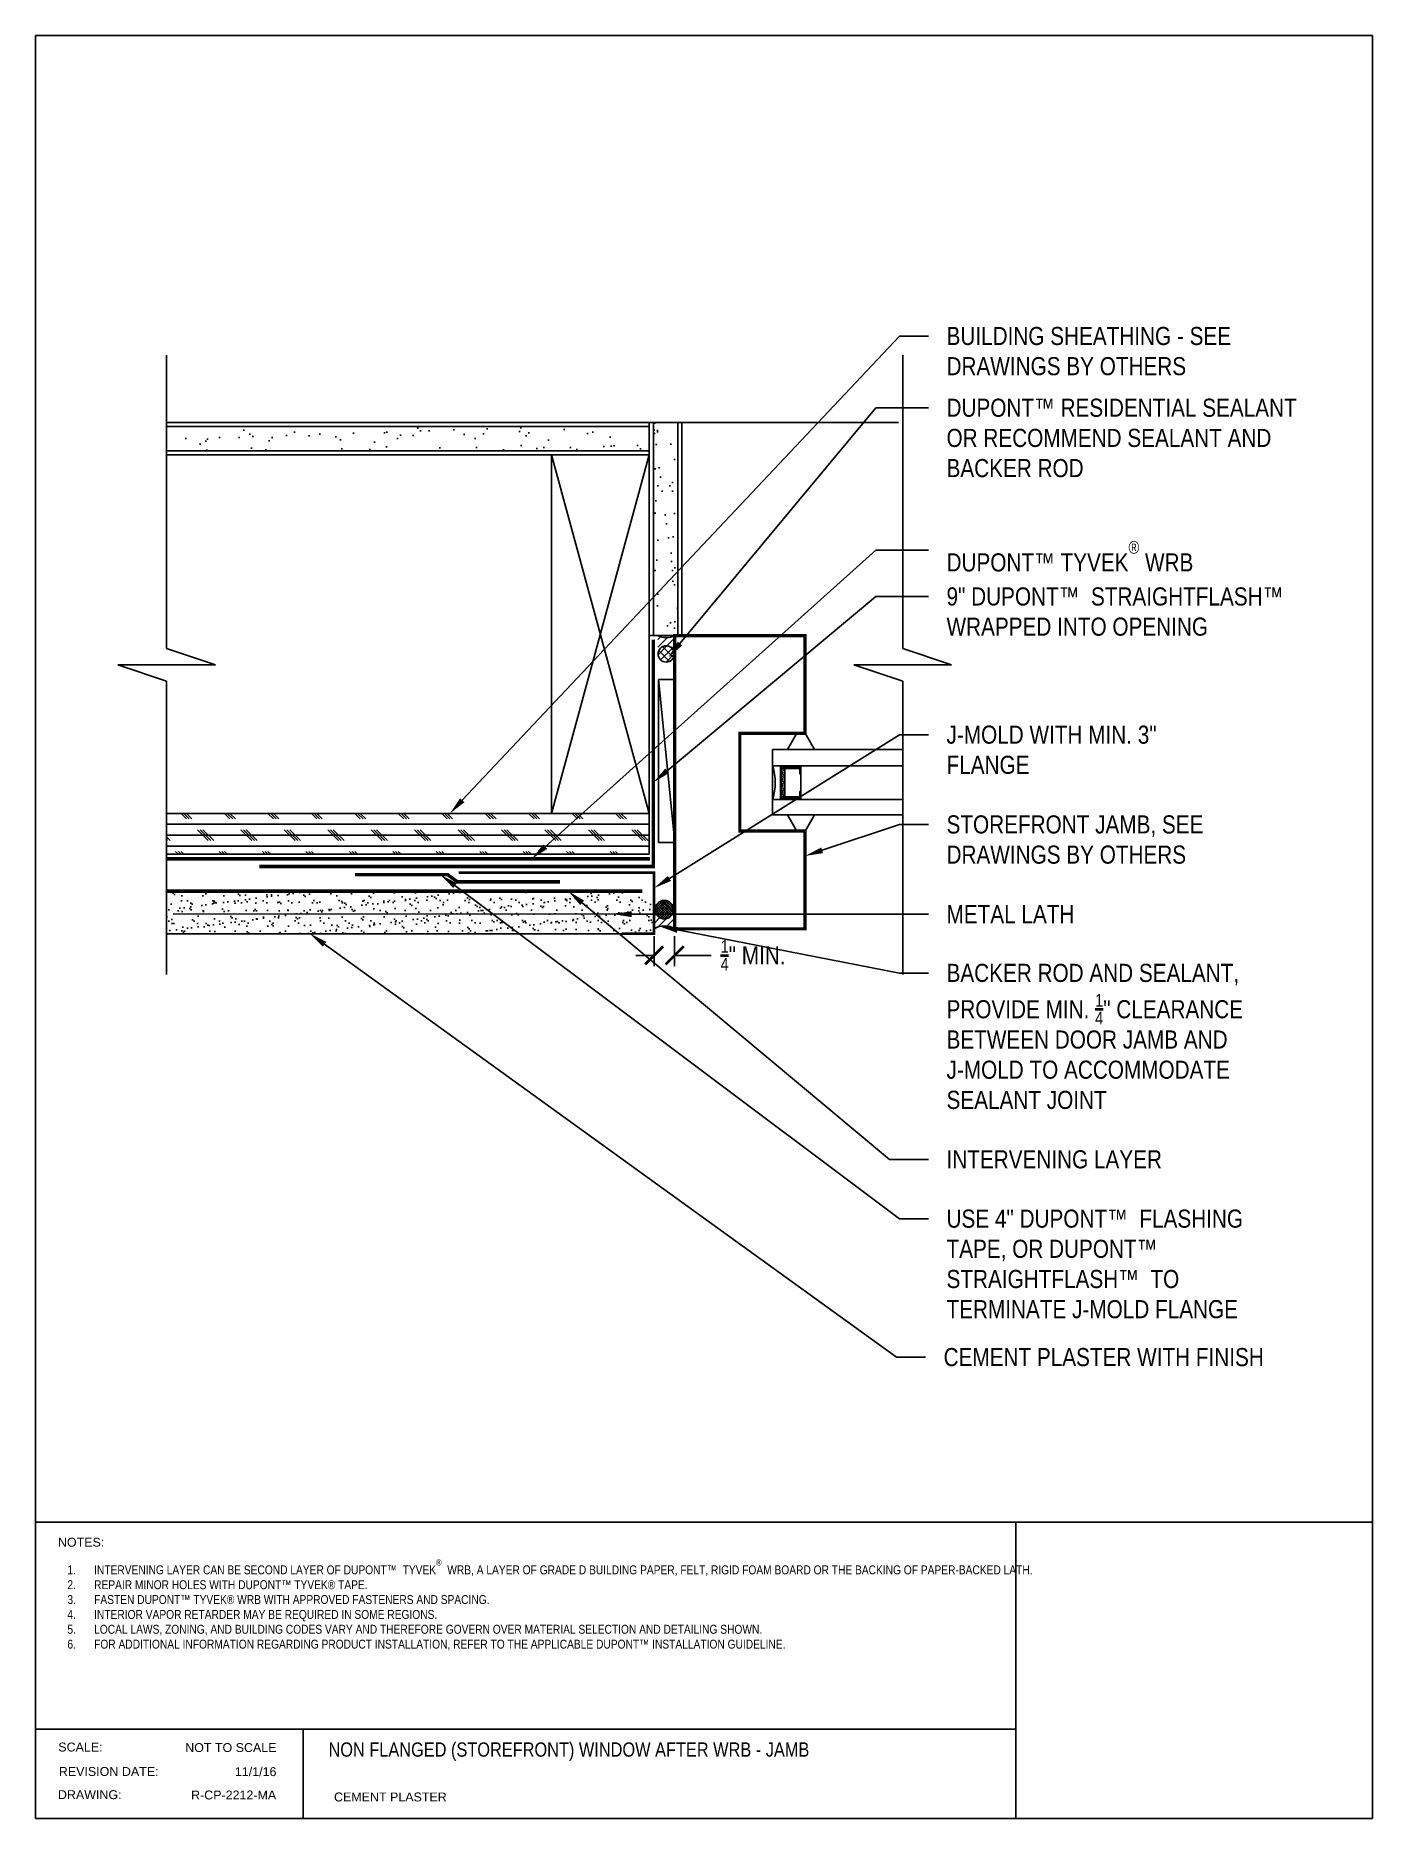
# Paper-space layout 'Title Block' of a CAD drawing. Header units: inches. Extents: x 0.3 to 7.8, y 0.1 to 10.1.
# The model-space entities are those that its viewports show. They can reach past a viewport. Long polylines and large blocks are cut down to what shows.
import ezdxf
from ezdxf import colors
from ezdxf.entities.mleader import LeaderData, LeaderLine
from ezdxf.math import Vec2, Vec3

# ---------------------------------------------------------------- set-up
doc = ezdxf.new("R2010")
doc.units = ezdxf.units.IN
doc.header["$MEASUREMENT"] = 0
for name, pattern in [('CENTER2', [1.125, 0.75, -0.125, 0.125, -0.125]), ('CENTER6', [0.4125, 0.3, -0.05, 0.03125, -0.03125]), ('HIDDEN', [0.375, 0.25, -0.125])]:
    doc.linetypes.add(name, pattern=pattern)
doc.layers.add('-ATI-HATCH', color=8, linetype='Continuous')
doc.layers.add('title block', color=7, linetype='Continuous')
for name, color, linetype, lineweight in [('-ATI-WRB', 5, 'CENTER6', 15), ('.ATI-DETAIL', 13, 'Continuous', 25), ('.ATI-HATCH', 8, 'Continuous', 25), ('.ATI-TEXT', 7, 'Continuous', 35), ('ATI-SAM', 4, 'HIDDEN', 15)]:
    doc.layers.add(name, color=color, linetype=linetype, lineweight=lineweight)
doc.styles.add('ATI ARCH 5-32', font='ARIALN.TTF', dxfattribs={"height": 0.15625})
doc.styles.get("Standard").update_dxf_attribs({"font": 'arial.ttf'})
doc.linetypes.add('ZIGZAG', pattern='A,0.0001,-0.2,[131,ltypeshp.shx,S=0.2,R=0,X=-0.2,Y=0],-0.4,[131,ltypeshp.shx,S=0.2,R=180,X=0.2,Y=0],-0.2', length=0.8001)
doc.dimstyles.new('ATI ARCH 5-32', dxfattribs={"dimscale": 12, "dimtxt": 0.15625, "dimasz": 0.15625, "dimexe": 0.09375, "dimexo": 0.0625, "dimgap": 0.09, "dimtad": 0, "dimdec": 4, "dimzin": 0, "dimdsep": 46, "dimlunit": 4, "dimtxsty": 'ATI ARCH 5-32', "dimblk": 'ARCHTICK', "dimcen": 0.09, "dimadec": 0, "dimazin": 0, "dimtfac": 0.8, "dimtdec": 4, "dimtofl": 0, "dimtmove": 0, "dimatfit": 2, "dimfxl": 1, "dimtolj": 1, "dimtzin": 0, "dimarcsym": 0})
pattern_1 = [(307.5, (-417.04238, 191.15818), (0.28902357, 0.009449), [0, -0.228, 0, -0.255, 0, -0.24375]), (277.5, (-417.0424, 191.1582), (0.4233219, -0.2654665), [0, -0.123, 0, -0.2055, 0, -0.07875]), (237.5, (-417.04238, 191.34268), (0.00084886, -0.46712128), [0, -0.075, 0, -0.27, 0, -0.3525]), (227.5, (-417.0424, 191.3427), (0.13165133, -0.450919), [0, -0.0375, 0, -0.177, 0, -0.2025])]

# ---------------------------------------------------------------- blocks, each defined once
blk = doc.blocks.new('_ARCHTICK')
at = {"color": 0, "linetype": 'ByBlock', "const_width": 0.15}
blk.add_lwpolyline([(-0.5, -0.5), (0.5, 0.5)], dxfattribs=at)
blk = doc.blocks.new('*D2')
at = {"layer": '.ATI-TEXT', "color": 0, "lineweight": -2, "transparency": 16777216}
for p, q in [((25.789, 15.035), (25.789, 14.776)), ((25.966, 15.035), (25.966, 14.776)), ((25.789, 14.869), (25.632, 14.869)), ((25.966, 14.869), (26.281, 14.869))]:
    blk.add_line(p, q, dxfattribs=at)
at = {"layer": 'Defpoints', "color": 0, "transparency": 16777216}
for p in [(25.789, 15.098), (25.966, 15.098), (25.966, 14.869)]:
    blk.add_point(p, dxfattribs=at)
at = {"layer": '.ATI-TEXT', "color": 0, "lineweight": -2, "transparency": 16777216, "xscale": 0.15625, "yscale": 0.15625, "zscale": 0.15625}
blk.add_blockref('_ARCHTICK', (25.789, 14.869), dxfattribs=at)
at = {"layer": '.ATI-TEXT', "color": 0, "lineweight": -2, "transparency": 16777216, "xscale": 0.15625, "yscale": 0.15625, "zscale": 0.15625, "rotation": 180}
blk.add_blockref('_ARCHTICK', (25.966, 14.869), dxfattribs=at)
at = {"layer": '.ATI-TEXT', "color": 0, "transparency": 16777216, "insert": (26.643, 14.869), "char_height": 0.15625, "attachment_point": 5, "style": 'ATI ARCH 5-32'}
blk.add_mtext('\\A1;{\\H0.7x;\\S1/4;}" MIN.', dxfattribs=at)

msp = doc.modelspace()

# ---------------------------------------------------------------- hatches: boundary and pattern name
at = {"layer": '-ATI-HATCH'}
h = msp.add_hatch(dxfattribs=at)
h.set_pattern_fill('AR-SAND', color=256, scale=0.07)
h.set_pattern_definition([(37.5, (10.55049, -124.11645), (-0.004409535, 0.13487766), [0, -0.1064, 0, -0.119, 0, -0.11375]), (7.5, (10.5505, -124.11645), (0.12388437, 0.19755022), [0, -0.0574, 0, -0.0959, 0, -0.03675]), (327.5, (10.46439, -124.11645), (0.21798993, 0.00039613), [0, -0.035, 0, -0.126, 0, -0.1645]), (317.5, (10.4644, -124.11645), (0.21042886, 0.0614373), [0, -0.0175, 0, -0.0826, 0, -0.0945])])
h.paths.add_polyline_path([(23.44124, 15.42253), (23.32284, 15.42253), (22.34886, 15.42253), (22.20718, 15.42253), (21.58051, 15.42253), (21.58051, 15.05599), (23.38749, 15.05599)])
h.paths.add_polyline_path([(24.08981, 15.42253), (23.57695, 15.42253), (23.44124, 15.42253), (23.38749, 15.05599), (24.21158, 15.05599)])
h.paths.add_polyline_path([(25.78856, 15.42253), (25.6649, 15.42253), (24.08981, 15.42253), (24.21158, 15.05599), (25.50722, 15.05599), (25.78856, 15.05599)])
at = {"layer": '.ATI-HATCH'}
h = msp.add_hatch(dxfattribs=at)
h.set_pattern_fill('AR-SAND', color=256, scale=0.15, angle=-90)
h.set_pattern_definition(pattern_1)
h.paths.add_polyline_path([(21.58051, 19.43317), (21.58051, 19.22223), (25.74708, 19.22223), (25.74708, 19.43317)])
h = msp.add_hatch(dxfattribs=at)
h.set_pattern_fill('AR-SAND', color=256, scale=0.15, angle=-90)
h.set_pattern_definition(pattern_1)
h.paths.add_polyline_path([(25.78224, 17.62882), (25.99318, 17.62882), (25.99318, 19.46832), (25.78224, 19.46832)])
h = msp.add_hatch(dxfattribs=at)
h.set_pattern_fill('ANSI31', color=256, scale=0.375188)
h.set_pattern_definition([(45, (-215.87562, -301.10508), (-0.033162203, 0.033162203), [])])
h.paths.add_polyline_path([(25.96634, 17.62882, -0.24827653), (25.8194, 17.62882), (25.82256, 17.46995, -1), (25.96318, 17.46995)])
h = msp.add_hatch(dxfattribs=at)
h.set_pattern_fill('ANSI37', color=256, scale=0.375188)
h.set_pattern_definition([(45, (-215.87562, -301.10508), (-0.033162203, 0.033162203), []), (135, (-215.87562, -301.10508), (-0.033162203, -0.033162203), [])])
h.paths.add_polyline_path([(25.96318, 17.46995, 1), (25.82256, 17.46995, 1)])
h = msp.add_hatch(dxfattribs=at)
h.set_pattern_fill('DASH', color=256, scale=0.084375, angle=120, style=0)
h.set_pattern_definition([(60, (25.629785, 12.579729), (0.0144073, 0.003860424), [0.010546875, -0.010546875])])
h.paths.add_polyline_path([(26.91595, 16.48209), (26.91595, 16.23642), (26.888, 16.23642), (26.888, 16.48209)])
edge = h.paths.add_edge_path(flags=17)
edge.add_line((26.91595, 16.48209), (26.91595, 16.23642))
h = msp.add_hatch(dxfattribs=at)
h.set_pattern_fill('CORK', color=256, scale=0.75)
h.set_pattern_definition([(360, (20.58051, 16.09332), (2e-17, 0.09375), []), (135, (20.62739, 16.04645), (-0.1875, -0.1875), [0.132583, -0.132583]), (135, (20.65082, 16.04645), (-0.1875, -0.1875), [0.132583, -0.132583]), (135, (20.67426, 16.04645), (-0.1875, -0.1875), [0.132583, -0.132583])])
h.paths.add_polyline_path([(25.74708, 15.74176), (25.74708, 16.09332), (21.58051, 16.09332), (21.58051, 15.74176)])
h = msp.add_hatch(dxfattribs=at)
h.set_pattern_fill('ANSI31', color=256, scale=0.375188)
h.set_pattern_definition([(45, (-215.912777, -301.10508), (-0.033162203, 0.033162203), [])])
edge = h.paths.add_edge_path()
edge.add_arc((25.8769, 15.28104), 0.09016, 191.533427, 352.778156, ccw=False)
edge.add_line((25.78856, 15.26301), (25.78856, 15.09757))
edge.add_arc((25.87745, 14.95773), 0.1657, 57.556556, 122.443444, ccw=False)
edge.add_line((25.96634, 15.09757), (25.96634, 15.2697))
h = msp.add_hatch(dxfattribs=at)
h.set_pattern_fill('ANSI37', color=256, scale=0.12)
h.set_pattern_definition([(45, (10.752109, -124.124849), (-0.0106066017, 0.0106066017), []), (135, (10.752109, -124.124849), (-0.0106066017, -0.0106066017), [])])
edge = h.paths.add_edge_path()
edge.add_arc((25.87681, 15.26301), 0.0803, 0, 360)

# ---------------------------------------------------------------- linework, layer by layer
at = {"layer": '-ATI-WRB', "linetype": 'CENTER6', "ltscale": 0.75, "const_width": 0.03}
msp.add_lwpolyline([(25.75386, 15.7024), (23.54879, 15.7024), (23.44455, 15.7024), (22.39374, 15.7024), (22.30177, 15.7024), (21.58051, 15.7024)], dxfattribs=at)
at = {"layer": '.ATI-DETAIL'}
for p, q in [((21.58051, 20.04831), (21.58051, 17.51706)), ((27.93509, 20.04831), (27.93509, 17.51706)), ((25.74708, 19.46832), (21.58051, 19.46832)), ((25.74708, 19.43317), (21.58051, 19.43317)), ((25.74708, 19.18707), (25.74708, 19.46832)), ((25.74708, 19.18707), (25.74708, 19.46832)), ((25.74708, 19.46832), (26.02833, 19.46832)), ((25.78224, 17.62882), (25.78224, 19.46832)), ((25.99318, 19.46832), (25.99318, 17.62882)), ((26.02833, 19.46832), (26.02833, 17.62882)), ((26.02833, 19.46832), (27.89794, 19.46832)), ((25.74708, 19.22223), (21.58051, 19.22223)), ((25.74708, 19.18707), (21.58051, 19.18707)), ((24.90333, 19.18707), (25.74708, 16.09332)), ((24.90333, 16.09332), (25.74708, 19.18707)), ((26.02833, 17.62882), (25.74708, 17.62882)), ((22.00239, 17.37643), (21.58051, 17.51706)), ((28.35697, 17.37643), (27.93509, 17.51706)), ((21.58051, 17.23581), (21.15864, 17.37643)), ((22.00239, 17.37643), (21.15864, 17.37643)), ((21.58051, 17.23581), (21.58051, 14.70456)), ((25.96634, 17.24899), (25.82572, 17.24899)), ((25.82572, 17.24899), (25.82572, 15.84274)), ((25.82572, 17.24899), (25.96634, 15.84274)), ((27.93509, 17.23581), (27.51322, 17.37643)), ((28.35697, 17.37643), (27.51322, 17.37643)), ((27.93509, 17.23581), (27.93509, 14.70456)), ((27.02103, 16.78507), (26.93984, 16.64444)), ((27.09134, 16.78507), (27.17253, 16.64444)), ((26.81009, 16.64444), (26.81009, 16.08194)), ((26.81009, 16.64444), (27.93509, 16.64444)), ((26.81009, 16.50382), (27.93509, 16.50382)), ((26.879, 16.48146), (26.879, 16.50382)), ((27.05619, 16.48146), (27.05619, 16.50382)), ((27.05619, 16.43484), (27.05619, 16.28367)), ((26.81009, 16.21469), (27.93509, 16.21469)), ((26.879, 16.23705), (26.879, 16.21469)), ((27.05619, 16.23705), (27.05619, 16.21469)), ((25.74708, 16.09332), (21.58051, 16.09332)), ((25.74708, 15.74176), (25.74708, 16.09332)), ((26.81009, 16.08194), (27.93509, 16.08194)), ((27.02103, 15.94132), (26.93984, 16.08194)), ((27.09134, 15.94132), (27.17253, 16.08194)), ((21.58042, 15.05599), (21.58051, 15.74176)), ((25.74708, 15.74176), (21.58051, 15.74176)), ((24.66356, 15.70129), (24.66356, 15.70718)), ((25.96634, 15.84274), (25.82572, 15.84274)), ((25.50722, 15.05599), (21.58042, 15.05599))]:
    msp.add_line(p, q, dxfattribs=at)
at = {"layer": '.ATI-DETAIL', "linetype": 'ZIGZAG', "ltscale": 0.2}
msp.add_line((21.63766, 15.22842), (25.7402, 15.22391), dxfattribs=at)
at = {"layer": '.ATI-DETAIL'}
for points in [[(25.74708, 16.09332), (25.74708, 19.18707), (24.90333, 19.18707), (24.90333, 16.09332)], [(26.91595, 16.48209), (26.91595, 16.23642), (26.888, 16.23642), (26.888, 16.48209)]]:
    msp.add_lwpolyline(points, close=True, dxfattribs=at)
at = {"layer": '.ATI-DETAIL', "const_width": 0.02813}
msp.add_lwpolyline([(26.52884, 15.94132), (27.09134, 15.94132), (27.09134, 15.09757), (25.96634, 15.09757), (25.96634, 17.62882), (27.09134, 17.62882), (27.09134, 16.78507), (26.52884, 16.78507)], close=True, dxfattribs=at)
at = {"layer": '.ATI-DETAIL', "flags": 128}
msp.add_lwpolyline([(27.05619, 16.43484), (27.05619, 16.48547, 0.41421356), (27.05056, 16.49109), (26.88463, 16.49109, 0.41421356), (26.879, 16.48547), (26.879, 16.23304, 0.41421356), (26.88463, 16.22742), (27.05056, 16.22742, 0.41421356), (27.05619, 16.23304), (27.05619, 16.28367), (27.04719, 16.28367), (27.04719, 16.23642), (26.888, 16.23642), (26.888, 16.48209), (27.04719, 16.48209), (27.04719, 16.43484)], format="xyb", close=True, dxfattribs=at)
at = {"layer": '.ATI-DETAIL', "const_width": 0.0225}
msp.add_lwpolyline([(24.10106, 15.58223), (25.78856, 15.58223), (25.78856, 15.05599), (25.50731, 15.05599)], dxfattribs=at)
at = {"layer": '.ATI-DETAIL', "linetype": 'CENTER2', "ltscale": 0.75, "const_width": 0.03}
msp.add_lwpolyline([(25.6865, 15.42253), (23.66408, 15.42253), (23.40506, 15.42253), (22.37956, 15.42253), (22.25263, 15.42253), (21.58051, 15.42253)], dxfattribs=at)
at = {"layer": '.ATI-DETAIL'}
for centre, radius in [((25.89287, 17.46995), 0.07031), ((25.87675, 15.26301), 0.0803)]:
    msp.add_circle(centre, radius, dxfattribs=at)
for centre, radius, start, end in [((25.89287, 17.76766), 0.15709, 242.113466, 297.886534), ((26.40348, 16.35925), 0.43155, 340.428506, 19.571494), ((25.87745, 14.95773), 0.1657, 57.556556, 122.443444)]:
    msp.add_arc(centre, radius, start, end, dxfattribs=at)
at = {"layer": 'ATI-SAM', "const_width": 0.03}
for points in [[(25.78224, 17.59449), (25.78224, 15.63546), (22.38104, 15.63546)], [(24.97615, 15.50284), (24.09075, 15.50284), (24.0079, 15.56449), (23.20827, 15.56449)]]:
    msp.add_lwpolyline(points, dxfattribs=at)

# ---------------------------------------------------------------- dimensions: what is measured, and where the dimension line sits
at = {"layer": '.ATI-TEXT'}
dim = msp.add_linear_dim(base=(25.96634, 14.86944), p1=(25.78856, 15.09757), p2=(25.96634, 15.09757), text='{\\H0.7x;\\S1/4;}" MIN.', dimstyle='ATI ARCH 5-32', dxfattribs=at)
dim.commit()
dim.dimension.update_dxf_attribs({"geometry": '*D2', "text_midpoint": (26.64329, 14.86944), "dimtype": 160})

# ---------------------------------------------------------------- leaders
ml = msp.add_multileader_mtext('Standard', dxfattribs=at)
ml.set_content('BUILDING SHEATHING - SEE DRAWINGS BY OTHERS', color=7, style='ATI ARCH 5-32')
ml.set_leader_properties(color=7)
ml.build(insert=Vec2(0, 0))
ml.multileader.update_dxf_attribs({"dogleg_length": 0.25, "arrow_head_size": 0.15625})
ctx = ml.context
ctx.base_point, ctx.char_height, ctx.arrow_head_size, ctx.landing_gap_size, ctx.plane_origin = Vec3(28.15672, 20.21278), 0.15625, 0.15625, 0.15625, Vec3(27.49398, 17.24322)
notes = []
notes.append((ctx, [(0, (1, 1, 0), (27.90672, 20.21278), (1, 0), 0.25, [(0, [(24.02561, 16.09332)], 0, [])])]))
ctx.mtext.insert, ctx.mtext.width, ctx.mtext.flow_direction = Vec3(28.31297, 20.29224), 2.6932396, 5
ml = msp.add_multileader_mtext('Standard', dxfattribs=at)
ml.set_content('DUPONT™ RESIDENTIAL SEALANT OR RECOMMEND SEALANT AND BACKER ROD', color=7, style='ATI ARCH 5-32')
ml.set_leader_properties(color=7)
ml.build(insert=Vec2(0, 0))
ml.multileader.update_dxf_attribs({"dogleg_length": 0.25, "arrow_head_size": 0.15625})
ctx = ml.context
ctx.base_point, ctx.char_height, ctx.arrow_head_size, ctx.landing_gap_size, ctx.plane_origin = Vec3(28.15672, 19.59356), 0.15625, 0.15625, 0.15625, Vec3(20.66599, 11.06756)
notes.append((ctx, [(0, (1, 1, 0), (27.7035, 19.59356), (1, 0), 0.45322, [(0, [(25.91227, 17.4397)], 0, [])])]))
ctx.mtext.insert, ctx.mtext.width, ctx.mtext.flow_direction = Vec3(28.31297, 19.67302), 3.2163002, 5
ml = msp.add_multileader_mtext('Standard', dxfattribs=at)
ml.set_content('DUPONT™ TYVEK{\\A1;\\H0.7x;\\S®^ ;} WRB', color=7, style='ATI ARCH 5-32')
ml.set_leader_properties(color=7)
ml.build(insert=Vec2(0, 0))
ml.multileader.update_dxf_attribs({"dogleg_length": 0.25, "arrow_head_size": 0.15625})
ctx = ml.context
ctx.base_point, ctx.char_height, ctx.arrow_head_size, ctx.landing_gap_size, ctx.plane_origin = Vec3(28.15672, 18.36522), 0.15625, 0.15625, 0.15625, Vec3(20.66599, 10.1953)
notes.append((ctx, [(0, (1, 1, 0), (27.7035, 18.36522), (1, 0), 0.45322, [(0, [(24.73278, 15.7024)], 0, [])])]))
ctx.mtext.insert, ctx.mtext.flow_direction = Vec3(28.31297, 18.44468), 5
ml = msp.add_multileader_mtext('Standard', dxfattribs=at)
ml.set_content('9" DUPONT™  STRAIGHTFLASH™\\P\\pxt4;WRAPPED INTO OPENING ', color=7, style='ATI ARCH 5-32')
ml.set_leader_properties(color=7)
ml.build(insert=Vec2(0, 0))
ml.multileader.update_dxf_attribs({"dogleg_length": 0.25, "arrow_head_size": 0.15625})
ctx = ml.context
ctx.base_point, ctx.char_height, ctx.arrow_head_size, ctx.landing_gap_size, ctx.plane_origin = Vec3(28.15672, 17.96485), 0.15625, 0.15625, 0.15625, Vec3(20.66599, 10.97212)
notes.append((ctx, [(0, (1, 1, 0), (27.7035, 17.96485), (1, 0), 0.45322, [(0, [(25.78224, 16.36182)], 0, [])])]))
ctx.mtext.insert, ctx.mtext.width, ctx.mtext.flow_direction = Vec3(28.31297, 18.04431), 2.9353873, 5
ml = msp.add_multileader_mtext('Standard', dxfattribs=at)
ml.set_content('J-MOLD WITH MIN. 3" FLANGE', color=7, style='ATI ARCH 5-32')
ml.set_leader_properties(color=7)
ml.build(insert=Vec2(0, 0))
ml.multileader.update_dxf_attribs({"dogleg_length": 0.25, "arrow_head_size": 0.15625})
ctx = ml.context
ctx.base_point, ctx.char_height, ctx.arrow_head_size, ctx.landing_gap_size, ctx.plane_origin = Vec3(28.15672, 16.77232), 0.15625, 0.15625, 0.15625, Vec3(27.55425, 14.42364)
notes.append((ctx, [(0, (1, 1, 0), (27.90672, 16.77232), (1, 0), 0.25, [(0, [(25.78856, 15.44958)], 0, [])])]))
ctx.mtext.insert, ctx.mtext.width, ctx.mtext.flow_direction = Vec3(28.31297, 16.85178), 1.8666504, 5
ml = msp.add_multileader_mtext('Standard', dxfattribs=at)
ml.set_content('STOREFRONT JAMB, SEE DRAWINGS BY OTHERS', color=7, style='ATI ARCH 5-32')
ml.set_leader_properties(color=7)
ml.build(insert=Vec2(0, 0))
ml.multileader.update_dxf_attribs({"dogleg_length": 0.25, "arrow_head_size": 0.15625})
ctx = ml.context
ctx.base_point, ctx.char_height, ctx.arrow_head_size, ctx.landing_gap_size, ctx.plane_origin = Vec3(28.15672, 15.99745), 0.15625, 0.15625, 0.15625, Vec3(27.58067, 15.04597)
notes.append((ctx, [(0, (1, 1, 0), (27.90672, 15.99745), (1, 0), 0.25, [(0, [(27.09134, 15.72632)], 0, [])])]))
ctx.mtext.insert, ctx.mtext.width, ctx.mtext.flow_direction = Vec3(28.31297, 16.07691), 2.5095836, 5
ml = msp.add_multileader_mtext('Standard', dxfattribs=at)
ml.set_content('USE 4" DUPONT™  FLASHING TAPE, OR DUPONT™ \\PSTRAIGHTFLASH™  TO TERMINATE J-MOLD FLANGE', color=7, style='ATI ARCH 5-32')
ml.set_leader_properties(color=7)
ml.build(insert=Vec2(0, 0))
ml.multileader.update_dxf_attribs({"dogleg_length": 0.25, "arrow_head_size": 0.15625})
ctx = ml.context
ctx.base_point, ctx.char_height, ctx.arrow_head_size, ctx.landing_gap_size, ctx.plane_origin = Vec3(28.15672, 12.59554), 0.15625, 0.15625, 0.15625, Vec3(27.1436, 15.67506)
notes.append((ctx, [(0, (1, 1, 0), (27.90672, 12.59554), (1, 0), 0.25, [(0, [(23.94467, 15.56449)], 0, [])])]))
ctx.mtext.insert, ctx.mtext.width, ctx.mtext.flow_direction = Vec3(28.31297, 12.675), 2.910351, 5
ml = msp.add_multileader_mtext('Standard', dxfattribs=at)
ml.set_content('INTERVENING LAYER', color=7, style='ATI ARCH 5-32')
ml.set_leader_properties(color=7)
ml.build(insert=Vec2(0, 0))
ml.multileader.update_dxf_attribs({"dogleg_length": 0.25, "arrow_head_size": 0.15625})
ctx = ml.context
ctx.base_point, ctx.char_height, ctx.arrow_head_size, ctx.landing_gap_size, ctx.plane_origin = Vec3(28.15672, 13.10723), 0.15625, 0.15625, 0.15625, Vec3(27.01798, 13.36183)
notes.append((ctx, [(0, (1, 1, 0), (27.8204, 13.10723), (1, 0), 0.33632, [(0, [(25.04775, 15.42253)], 0, [])])]))
ctx.mtext.insert, ctx.mtext.flow_direction = Vec3(28.31297, 13.18669), 5
ml = msp.add_multileader_mtext('Standard', dxfattribs=at)
ml.set_content('METAL LATH', color=7, style='ATI ARCH 5-32')
ml.set_leader_properties(color=7)
ml.build(insert=Vec2(0, 0))
ml.multileader.update_dxf_attribs({"dogleg_length": 0.33632, "arrow_head_size": 0.15625})
ctx = ml.context
ctx.base_point, ctx.char_height, ctx.arrow_head_size, ctx.landing_gap_size, ctx.plane_origin = Vec3(28.15672, 15.22385), 0.15625, 0.15625, 0.15625, Vec3(25.03822, 15.24899)
notes.append((ctx, [(0, (1, 1, 0), (27.8204, 15.22385), (1, 0), 0.33632, [(0, [(25.43748, 15.22425)], 0, [])])]))
ctx.mtext.insert, ctx.mtext.flow_direction = Vec3(28.31297, 15.30203), 5
ml = msp.add_multileader_mtext('Standard', dxfattribs=at)
ml.set_content('\\A1;BACKER ROD AND SEALANT, PROVIDE MIN. {\\H0.7x;\\S1/4;}" CLEARANCE BETWEEN DOOR JAMB AND J-MOLD TO ACCOMMODATE SEALANT JOINT', color=7, style='ATI ARCH 5-32')
ml.set_leader_properties(color=7)
ml.build(insert=Vec2(0, 0))
ml.multileader.update_dxf_attribs({"dogleg_length": 0.25, "arrow_head_size": 0.15625})
ctx = ml.context
ctx.base_point, ctx.char_height, ctx.arrow_head_size, ctx.landing_gap_size, ctx.plane_origin = Vec3(28.15672, 14.71622), 0.15625, 0.15625, 0.15625, Vec3(27.52257, 10.60107)
notes.append((ctx, [(0, (1, 1, 0), (27.90672, 14.71622), (1, 0), 0.25, [(0, [(25.83688, 15.11838)], 0, [])])]))
ctx.mtext.insert, ctx.mtext.width, ctx.mtext.flow_direction = Vec3(28.31297, 14.79568), 2.5840845, 5
ml = msp.add_multileader_mtext('Standard', dxfattribs=at)
ml.set_content('CEMENT PLASTER WITH FINISH', color=7, style='ATI ARCH 5-32')
ml.set_leader_properties(color=7)
ml.build(insert=Vec2(0, 0))
ml.multileader.update_dxf_attribs({"dogleg_length": 0.25, "arrow_head_size": 0.15625})
ctx = ml.context
ctx.base_point, ctx.char_height, ctx.arrow_head_size, ctx.landing_gap_size, ctx.plane_origin = Vec3(28.13145, 11.40062), 0.15625, 0.15625, 0.15625, Vec3(27.17175, 10.14947)
notes.append((ctx, [(0, (1, 1, 0), (27.88145, 11.40062), (1, 0), 0.25, [(0, [(22.81779, 15.05599)], 0, [])])]))
ctx.mtext.insert, ctx.mtext.flow_direction = Vec3(28.2877, 11.48008), 5
for ctx, leaders in notes:
    for number, flags, end, landing, length, lines in leaders:
        leader = LeaderData()
        leader.index, (leader.has_last_leader_line, leader.has_dogleg_vector, leader.attachment_direction) = number, flags
        leader.last_leader_point, leader.dogleg_vector, leader.dogleg_length = Vec3(end), Vec3(landing), length
        for number, points, colour, breaks in lines:
            line = LeaderLine()
            line.index, line.vertices, line.color, line.breaks = number, Vec3.list(points), colors.encode_raw_color(colour), breaks
            leader.lines.append(line)
        ctx.leaders.append(leader)

psp = doc.layouts.new('Title Block')

# ---------------------------------------------------------------- linework, layer by layer
for p, q in [((7.772, 10.075), (0.272, 10.075)), ((0.272, 10.075), (0.272, 0.075)), ((7.772, 0.075), (7.772, 10.075)), ((0.272, 1.737), (7.772, 1.737)), ((5.772, 1.737), (5.772, 0.075)), ((0.272, 0.575), (5.772, 0.575)), ((1.772, 0.575), (1.772, 0.075)), ((0.272, 0.075), (7.772, 0.075))]:
    psp.add_line(p, q)

# ---------------------------------------------------------------- texts
at = {"attachment_point": 1}
for s, width, heights, insert, char_height in [('{\\fArial Narrow|b0|i0|c0|p34;NON FLANGED (STOREFRONT) WINDOW AFTER WRB - JAMB}', 5.29021, [0], (1.915, 0.501), 0.08), ('NOT TO SCALE', 0.57187, [0.141], (1.111, 0.497), 0.05), ('REVISION', 0.67794, [0], (0.402, 0.363), 0.05), ('11/1/16', 0.46189, [0], (1.39, 0.362), 0.05), ('R-CP-2212-MA', 0.4399, [0], (1.144, 0.231), 0.05), ('CEMENT PLASTER', 1.07519, [0], (1.946, 0.22), 0.05)]:
    psp.add_mtext_dynamic_manual_height_columns(s, width=width, gutter_width=0.25, heights=heights, dxfattribs=dict(at, insert=insert, char_height=char_height))
for tag, p in [('NOTES:', (0.397, 1.599)), ('SCALE:', (0.399, 0.45)), ('DATE:', (0.756, 0.313)), ('DRAWING:', (0.397, 0.183))]:
    psp.add_attdef(tag, p, '', height=0.05)
at = {"layer": 'title block', "insert": (0.4, 1.528), "char_height": 0.05, "attachment_point": 1}
psp.add_mtext_dynamic_manual_height_columns('\\pi-0.15,l0.2,t0.2;{\\fArial Narrow|b0|i0|c0|p34;\\C7;1.^IINTERVENING LAYER CAN BE SECOND LAYER OF DUPONT™  TYVEK\\A1;\\H0.7x;\\S®^ ;\\A0;\\H1.42857x;  WRB, A LAYER OF GRADE D BUILDING PAPER, FELT, RIGID FOAM BOARD OR THE BACKING OF PAPER-BACKED LATH.\\P2.^IREPAIR MINOR HOLES WITH DUPONT™ TYVEK® TAPE. \\P3.^IFASTEN DUPONT™ TYVEK® WRB WITH APPROVED FASTENERS AND SPACING. \\P4.^IINTERIOR VAPOR RETARDER MAY BE REQUIRED IN SOME REGIONS. \\P5.^ILOCAL LAWS, ZONING, AND BUILDING CODES VARY AND THEREFORE GOVERN OVER MATERIAL SELECTION AND DETAILING SHOWN. \\P6.^IFOR ADDITIONAL INFORMATION REGARDING PRODUCT INSTALLATION, REFER TO THE APPLICABLE DUPONT™ INSTALLATION GUIDELINE.}', width=5.37213, gutter_width=0.25, heights=[0.953], dxfattribs=at)

# ---------------------------------------------------------------- viewports
at = {"layer": '0'}
psp.add_viewport(center=(4.022, 5.906), size=(7.5, 8.3378), view_center_point=(26.21955, 16.39191), view_height=12.827354, dxfattribs=at)

doc.saveas('drawing.dxf')
